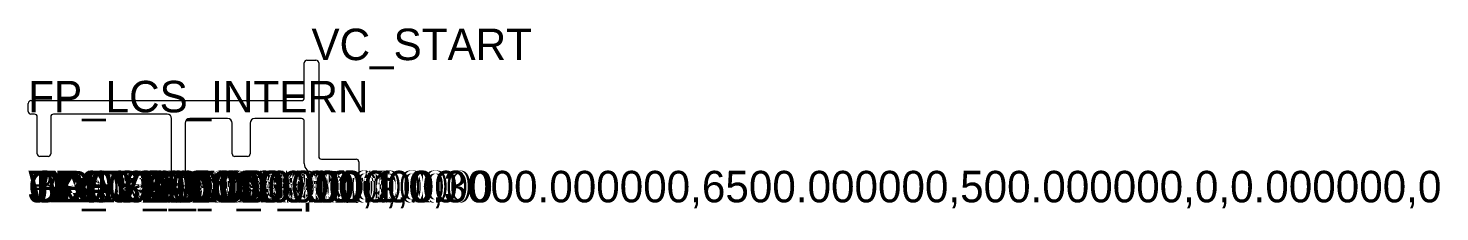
# Model space of a CAD drawing. Header units: metres. Extents: x 128 to 285, y 145 to 165.
import ezdxf

# ---------------------------------------------------------------- set-up
doc = ezdxf.new("R2010")
doc.units = ezdxf.units.M

msp = doc.modelspace()

# ---------------------------------------------------------------- linework, layer by layer
for p, q in [((158.912496, 161.411424), (159.912496, 161.411424)), ((158.612496, 157.211424), (158.612496, 161.111424)), ((160.212496, 161.111424), (160.212496, 150.711424)), ((128.012496, 155.711424), (128.012496, 156.611424)), ((128.312496, 156.911424), (158.312496, 156.911424)), ((128.712496, 155.411424), (128.312496, 155.411424)), ((129.012496, 151.006721), (129.012496, 155.111424)), ((130.512496, 155.111424), (130.512496, 151.006721)), ((143.414183, 155.411424), (130.812496, 155.411424)), ((143.914183, 146.111424), (143.914183, 154.911424)), ((145.41352, 154.411424), (145.41352, 146.111424)), ((150.117219, 154.911424), (145.91352, 154.911424)), ((150.617219, 151.006721), (150.617219, 154.411424)), ((152.617219, 154.411424), (152.617219, 151.006721)), ((158.312496, 154.911424), (153.117219, 154.911424)), ((158.612496, 149.911424), (158.612496, 154.611424)), ((130.212496, 150.706721), (129.312496, 150.706721)), ((152.317219, 150.706721), (150.917219, 150.706721)), ((160.512496, 150.411424), (164.362496, 150.411424)), ((162.862496, 148.911424), (159.612496, 148.911424)), ((164.662496, 150.111424), (164.662496, 145.911424)), ((163.162496, 145.911424), (163.162496, 148.611424)), ((144.91352, 145.611424), (144.414183, 145.611424)), ((164.362496, 145.611424), (163.462496, 145.611424))]:
    msp.add_line(p, q)
for centre, radius, start, end in [((158.912496, 161.111424), 0.3, 90, 180), ((159.912496, 161.111424), 0.3, 0, 90), ((128.312496, 156.611424), 0.3, 90, 180), ((158.312496, 157.211424), 0.3, 270, 0), ((128.312496, 155.711424), 0.3, 180, 270), ((128.712496, 155.111424), 0.3, 0, 90), ((130.812496, 155.111424), 0.3, 90, 180), ((143.414183, 154.911424), 0.5, 0, 90), ((145.91352, 154.411424), 0.5, 90, 180), ((150.117219, 154.411424), 0.5, 0, 90), ((153.117219, 154.411424), 0.5, 90, 180), ((158.312496, 154.611424), 0.3, 0, 90), ((129.312496, 151.006721), 0.3, 180, 270), ((130.212496, 151.006721), 0.3, 270, 0), ((150.917219, 151.006721), 0.3, 180, 270), ((152.317219, 151.006721), 0.3, 270, 0), ((160.512496, 150.711424), 0.3, 180, 270), ((164.362496, 150.111424), 0.3, 0, 90), ((159.612496, 149.911424), 1, 180, 270), ((162.862496, 148.611424), 0.3, 0, 90), ((144.414183, 146.111424), 0.5, 180, 270), ((144.91352, 146.111424), 0.5, 270, 0), ((163.462496, 145.911424), 0.3, 180, 270), ((164.362496, 145.911424), 0.3, 270, 0)]:
    msp.add_arc(centre, radius, start, end)

# ---------------------------------------------------------------- texts
for tag, p in [('VC_START', (159.412496, 161.411424)), ('FP_LCS_INTERN', (128.012496, 155.611424)), ('WX:0.000000', (128.012496, 145.611424)), ('WY:0.000000', (128.012496, 145.611424)), ('JX:0.000000', (128.012496, 145.611424)), ('JY:0.000000', (128.012496, 145.611424)), ('TDEV:0.000000', (128.012496, 145.611424)), ('TDEV2:0.000000', (128.012496, 145.611424)), ('TDEV3:0.000000', (128.012496, 145.611424)), ('TDEV4:0.000000', (128.012496, 145.611424)), ('TDEV5:0.000000', (128.012496, 145.611424)), ('OPTI:500.000000,1,0,3000.000000,6500.000000,500.000000,0,0.000000,0', (128.012496, 145.611424)), ('GLASS_MIN:0.000000', (128.012496, 145.611424)), ('GLASS_MAX:0.000000', (128.012496, 145.611424)), ('DESC:Battuta porta', (128.012496, 145.611424)), ('DENS:0.320000', (128.012496, 145.611424)), ('FRONT_VIEW', (128.012496, 145.611424)), ('BL01:6800.000000,,1', (128.012496, 145.611424)), ('PANE_WIDTH:0.000000', (128.012496, 145.611424)), ('FP_LCS_ORIG', (128.012496, 145.611424)), ('FP_LCS_HOT', (138.012496, 145.611424)), ('VC_END', (144.663851, 145.611424))]:
    msp.add_attdef(tag, p, '', height=3.5)

doc.saveas('drawing.dxf')
